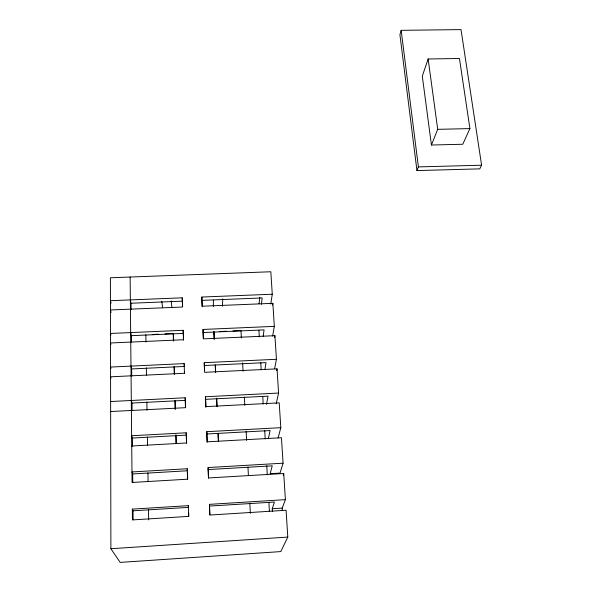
<?xml version="1.0" encoding="UTF-8"?>
<svg xmlns="http://www.w3.org/2000/svg" width="592" height="592" viewBox="0 0 592 592"><rect width="100%" height="100%" fill="white"/><g stroke="black" fill="none" stroke-linecap="round" stroke-linejoin="round"><path stroke-width="0.89" d="M213.349 306.53L213.386 300.107M213.971 334.576L213.993 331.772L214.297 339.164M222.496 306.153L222.71 298.819M259.022 303.748L259.814 297.325M261.368 304.332L262.189 297.946L201.916 300.373L202.153 306.752M263.151 336.278L264.076 329.877L203.1 332.541L203.322 338.483M270.766 304.066L272.268 294.231L270.833 271.758L110.401 277.781L110.889 548.725L120.169 562.4L280.793 551.589L287.793 537.077L286.077 510.245L209.879 515.04L209.479 504.347L285.403 499.648L283.731 473.511L208.51 477.959L208.125 467.539L283.072 463.196L281.444 437.725L207.178 441.832L206.8 431.679L280.8 427.676L279.217 402.849L205.883 406.63L205.513 396.736L278.588 393.044L277.041 368.846L204.617 372.316L204.262 362.667L276.427 359.285L274.917 335.686L203.382 338.853L203.034 329.448L274.325 326.362L272.853 303.333L202.183 306.219L201.842 297.043L272.268 294.231M272.572 305.087L272.853 303.333M264.927 369.349L266.045 362.607L204.314 365.516L204.477 369.867M272.66 336.056L274.325 326.362M274.614 337.41L274.917 335.686M266.504 404.314L268.058 396.152L205.565 399.326L205.861 407.355M274.584 368.786L276.427 359.285M276.679 370.644L277.041 368.846M268.339 438.598L270.13 430.554L206.837 433.995L207.141 442.239M276.183 403.833L278.588 393.044M278.092 438.08L280.8 427.676M401.161 30.325L399.918 34.691L416.953 170.577L479.735 168.868L481.599 165.205L461.02 29.6L401.161 30.325L418.396 166.9L416.953 170.577M283.072 463.196L280.001 473.104L270.159 473.681L272.246 465.837L208.147 469.567L208.465 478.181M272.387 511.281L272.239 508.743L274.422 502.046L209.494 506.071L209.82 514.907M283.168 475.243L283.731 473.511M428.142 58.978L422.296 76.116L431.435 145.025L462.774 144.256L469.915 128.597L459.451 58.504L428.142 58.978L437.71 129.337L431.435 145.025M282.354 510.659L282.199 508.114L285.403 499.648M110.889 548.725L287.793 537.077M132.327 509.12L188.323 505.657L188.53 507.374L133.037 510.815L132.327 509.12L132.43 519.917L188.633 516.379L188.323 505.657M272.239 508.743L282.199 508.114M187.383 470.1L187.242 468.746L131.979 471.95L132.682 473.955L132.763 482.65M132.682 473.955L187.449 470.773M131.727 445.998L186.487 442.971L186.184 432.796L131.631 435.749L132.334 438.05L132.416 446.368M132.334 438.05L186.406 435.105L186.643 443.371M110.637 411.536L185.451 407.681L185.155 397.765L110.623 401.524M131.298 400.481L131.994 403.056L185.385 400.347L185.592 407.503M130.973 366.1L131.661 368.942L184.386 366.455L184.156 363.614L110.563 367.062L110.993 368.483M183.616 340.215L183.18 330.314L110.497 333.459L110.926 335.005M152.24 334.473L158.626 334.191M165.013 333.91L172.316 333.592M219.388 331.535L226.588 331.224M232.885 330.95L240.078 330.632M130.662 332.586L131.343 335.679L183.416 333.407M182.625 306.634L182.225 297.828L110.438 300.699L111.074 303.193M130.351 299.9L131.024 303.23L182.469 301.158M418.396 166.9L481.599 165.205M437.71 129.337L469.915 128.597M111.015 378.199L110.578 376.815L184.438 373.278L184.156 363.614M110.948 344.485L110.519 342.975L183.453 339.741L183.18 330.314M111.096 312.421L110.46 309.971L182.499 307.026L182.225 297.828M161.801 301.261L162.6 307.685M173.523 336.36L173.227 333.555L173.419 340.925M171.221 300.884L171.872 307.307M186.184 432.796L186.406 435.105M185.155 397.765L185.385 400.347M258.919 330.395L259.289 336.833M260.783 362.593L261.213 369.956M262.759 396.633L263.188 403.996M264.735 430.673L265.216 438.953M266.763 465.63L267.295 474.828M268.894 502.43L269.427 511.629M240.981 330.595L241.358 337.98M242.631 362.903L243.06 371.214M244.385 397.054L244.807 405.365M246.131 431.213L246.605 440.441M247.974 467.214L248.396 475.517M249.817 503.215L250.335 513.368M215.355 365.02L215.658 372.405M216.716 398.261L217.057 406.571M218.159 433.351L218.5 441.662M213.86 331.912L214.163 339.194M215.214 365.042L215.518 372.435M216.576 398.283L216.916 406.593M218.011 433.366L218.352 441.676M184.541 371.695L184.593 373.441M187.501 472.497L187.701 479.402M188.685 512.687L188.789 516.231M187.242 468.746L187.546 479.194L132.075 482.473L130.136 277.041M173.449 333.681L173.634 340.962M174.3 366.774L174.485 374.144M175.173 400.873L175.387 409.168M176.046 434.972L176.261 443.267M174.078 366.744L174.263 374.114M174.943 400.851L175.158 409.146M175.817 434.965L176.031 443.26M201.842 297.043L201.916 300.373M203.034 329.448L203.1 332.541M204.262 362.667L204.314 365.516M205.513 396.736L205.565 399.326M206.8 431.679L206.837 433.995M145.854 334.746L145.965 342.117M146.357 367.913L146.468 375.284M146.875 401.998L147.001 410.293M147.408 437.007L147.534 445.295M147.948 472.934L148.074 481.229M148.511 509.786L148.666 519.917M208.125 467.539L208.147 469.567M131.024 303.23L131.091 309.66M131.343 335.679L131.409 342.531M131.661 368.942L131.735 375.972M131.994 403.056L132.068 410.263M133.037 510.815L133.126 519.739M209.479 504.347L209.494 506.071"/></g></svg>
